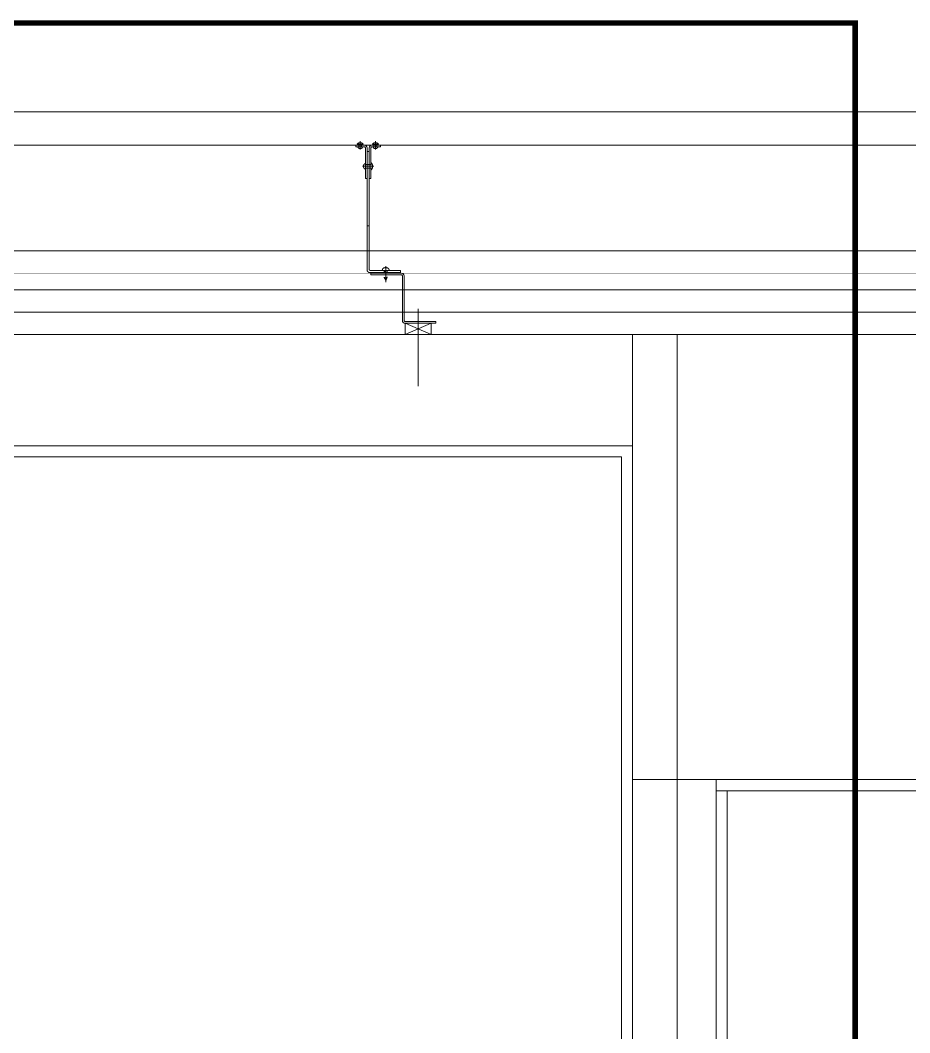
# Model space of a CAD drawing. Extents: x -2598 to 23780, y 0 to 8114.
# Drawn here: x 14362.5 to 14522.3, y 2699.5 to 2881.4 of the extents above; entities that cross this region are included whole.
import ezdxf

# ---------------------------------------------------------------- set-up
doc = ezdxf.new("R2010")
doc.units = 0
doc.header["$LTSCALE"] = 25
doc.header["$MEASUREMENT"] = 0
doc.linetypes.add('HIDDEN2', pattern=[4.7625, 3.175, -1.5875])
doc.layers.get('0').update_dxf_attribs({"color": 9, "lineweight": 9})
for name, color, linetype, lineweight in [('00', 9, 'Continuous', 9), ('01', 9, 'Continuous', 9), ('06C', 9, 'Continuous', 9), ('06D', 9, 'Continuous', 9), ('10', 9, 'Continuous', 9), ('14', 9, 'Continuous', 9), ('21', 9, 'Continuous', 9), ('33', 9, 'BATTING', 9), ('35', 9, 'Continuous', 9), ('40B', 9, 'Continuous', 9)]:
    doc.layers.add(name, color=color, linetype=linetype, lineweight=lineweight)
doc.linetypes.add('BATTING', pattern='A,0.0001,-0.1,[134,ltypeshp.shx,S=0.1,R=0,X=-0.1,Y=0],-0.2,[134,ltypeshp.shx,S=0.1,R=180,X=0.1,Y=0],-0.1', length=0.4001)

# ---------------------------------------------------------------- blocks, each defined once
blk = doc.blocks.new('p-kolon_80x80')
blk.add_lwpolyline([(-40, -40), (40, -40), (40, 40), (-40, 40)], close=True)
blk = doc.blocks.new('p- alum kaplama profil')
at = {"lineweight": 13}
blk.add_lwpolyline([(7.12, 12.59), (7.12, 26.49)], dxfattribs=at)
at = {"lineweight": 5}
blk.add_lwpolyline([(9.44, 15.16), (4.79, 15.16), (4.79, 17.16), (9.44, 17.16)], close=True, dxfattribs=at)
for points in [[(4.79, 15.16), (9.44, 17.16)], [(9.44, 15.16), (4.79, 17.16)]]:
    blk.add_lwpolyline(points, dxfattribs=at)
at = {"lineweight": 18}
blk.add_lwpolyline([(4.09, 6.16), (-1.41, 6.16), (-1.41, 6.46), (4.09, 6.46, 0.414214), (4.29, 6.66), (4.29, 14.66, -0.414214), (4.79, 15.16), (10.29, 15.16), (10.29, 14.86), (4.79, 14.86, 0.414214), (4.59, 14.66), (4.59, 6.66, -0.414214)], format="xyb", close=True, dxfattribs=at)
blk.add_lwpolyline([(-2.06, 5.56), (-2.06, -2.34), (-2.06, -15.69), (-1.66, -15.69), (-1.66, -2.34), (-1.66, 5.56), (-1.66, 5.56), (-1.66, 5.57), (-1.66, 5.57), (-1.66, 5.58), (-1.66, 5.58), (-1.65, 5.59), (-1.65, 5.59), (-1.65, 5.59), (-1.65, 5.6), (-1.65, 5.6), (-1.64, 5.61), (-1.64, 5.61), (-1.64, 5.62), (-1.64, 5.62), (-1.63, 5.62), (-1.63, 5.63), (-1.63, 5.63), (-1.62, 5.63), (-1.62, 5.64), (-1.61, 5.64), (-1.61, 5.64), (-1.61, 5.64), (-1.6, 5.65), (-1.6, 5.65), (-1.59, 5.65), (-1.59, 5.65), (-1.58, 5.65), (-1.58, 5.65), (-1.57, 5.66), (-1.57, 5.66), (-1.56, 5.66), (-1.56, 5.66), (3.94, 5.66), (3.94, 6.06), (-1.56, 6.06), (-1.58, 6.06), (-1.61, 6.05), (-1.63, 6.05), (-1.66, 6.05), (-1.68, 6.04), (-1.7, 6.03), (-1.73, 6.03), (-1.75, 6.02), (-1.77, 6.01), (-1.79, 6), (-1.82, 5.99), (-1.84, 5.97), (-1.86, 5.96), (-1.88, 5.94), (-1.89, 5.93), (-1.91, 5.91), (-1.93, 5.89), (-1.95, 5.87), (-1.96, 5.85), (-1.97, 5.83), (-1.99, 5.81), (-2, 5.79), (-2.01, 5.77), (-2.02, 5.75), (-2.03, 5.72), (-2.04, 5.7), (-2.04, 5.68), (-2.05, 5.65), (-2.05, 5.63), (-2.06, 5.61), (-2.06, 5.58)], close=True)
blk.add_lwpolyline([(-1.66, -2.34), (-2.06, -2.34)])
for points in [[(-2.36, -10.84), (-2.36, -16.39), (-2.36, -16.39, -0.414214), (-2.51, -16.54), (-2.51, -16.54), (-4.06, -16.54), (-4.06, -16.84), (-2.51, -16.84), (-2.51, -16.84, 0.414214), (-2.06, -16.39), (-2.06, -10.84)], [(-1.36, -10.84), (-1.66, -10.84), (-1.66, -16.39, 0.414214), (-1.21, -16.84), (-1.21, -16.84), (0.34, -16.84), (0.34, -16.54), (-1.21, -16.54), (-1.21, -16.54, -0.414214), (-1.36, -16.39), (-1.36, -16.39)]]:
    blk.add_lwpolyline(points, format="xyb", close=True)
for points in [[(1.05, 6.91, -10), (1.29, 7.56, -10)], [(1.29, 4.93, -10), (1.29, 7.8, -10)], [(1.53, 6.82, -10), (1.29, 7.56, -10)], [(0.67, 5.66, -10), (1.91, 5.66, -10)], [(0.67, 5.66, -10), (0.67, 5.64, -10), (0.67, 5.62, -10), (0.67, 5.6, -10), (0.68, 5.58, -10), (0.68, 5.56, -10), (0.69, 5.54, -10), (0.69, 5.52, -10), (0.7, 5.5, -10), (0.7, 5.48, -10), (0.71, 5.46, -10), (0.72, 5.45, -10), (0.73, 5.43, -10), (0.74, 5.41, -10), (0.75, 5.4, -10), (0.76, 5.38, -10), (0.77, 5.36, -10), (0.79, 5.35, -10), (0.8, 5.33, -10), (0.81, 5.32, -10), (0.83, 5.31, -10), (0.84, 5.29, -10), (0.86, 5.28, -10), (0.87, 5.27, -10), (0.89, 5.26, -10), (0.91, 5.25, -10), (0.92, 5.24, -10), (0.94, 5.23, -10), (0.96, 5.22, -10), (0.98, 5.21, -10), (1, 5.21, -10), (1.02, 5.2, -10), (1.03, 5.2, -10)], [(0.96, 5.66, -10), (0.97, 5.66, -10), (0.97, 5.66, -10), (0.97, 5.66, -10), (0.98, 5.66, -10), (0.98, 5.66, -10), (0.99, 5.66, -10), (0.99, 5.66, -10), (1, 5.66, -10), (1, 5.67, -10), (1, 5.67, -10), (1.01, 5.67, -10), (1.01, 5.67, -10), (1.01, 5.67, -10), (1.02, 5.68, -10), (1.02, 5.68, -10), (1.02, 5.68, -10), (1.03, 5.69, -10), (1.03, 5.69, -10), (1.03, 5.69, -10), (1.04, 5.7, -10), (1.04, 5.7, -10), (1.04, 5.7, -10), (1.04, 5.71, -10), (1.04, 5.71, -10), (1.05, 5.72, -10), (1.05, 5.72, -10), (1.05, 5.72, -10), (1.05, 5.73, -10), (1.05, 5.73, -10), (1.05, 5.74, -10), (1.05, 5.74, -10), (1.05, 5.75, -10)], [(1.61, 6.87, -10), (0.98, 6.96, -10)], [(1.33, 5.85, -10), (0.98, 5.88, -10)], [(1.56, 7.05, -10), (1.02, 7.13, -10)], [(1.05, 5.83, -10), (1.05, 6.01, -10)], [(1.05, 5.75, -10), (1.05, 5.83, -10)], [(1.29, 6.16, -10), (1.29, 6.26, -10)], [(1.53, 5.75, -10), (1.53, 5.92, -10)], [(1.53, 5.75, -10), (1.53, 5.74, -10), (1.53, 5.74, -10), (1.53, 5.73, -10), (1.53, 5.73, -10), (1.53, 5.72, -10), (1.54, 5.72, -10), (1.54, 5.72, -10), (1.54, 5.71, -10), (1.54, 5.71, -10), (1.54, 5.7, -10), (1.54, 5.7, -10), (1.55, 5.7, -10), (1.55, 5.69, -10), (1.55, 5.69, -10), (1.55, 5.69, -10), (1.56, 5.68, -10), (1.56, 5.68, -10), (1.56, 5.68, -10), (1.57, 5.67, -10), (1.57, 5.67, -10), (1.58, 5.67, -10), (1.58, 5.67, -10), (1.58, 5.67, -10), (1.59, 5.66, -10), (1.59, 5.66, -10), (1.6, 5.66, -10), (1.6, 5.66, -10), (1.6, 5.66, -10), (1.61, 5.66, -10), (1.61, 5.66, -10), (1.62, 5.66, -10), (1.62, 5.66, -10)], [(1.55, 5.2, -10), (1.57, 5.2, -10), (1.59, 5.21, -10), (1.6, 5.21, -10), (1.62, 5.22, -10), (1.64, 5.23, -10), (1.66, 5.24, -10), (1.68, 5.25, -10), (1.69, 5.26, -10), (1.71, 5.27, -10), (1.73, 5.28, -10), (1.74, 5.29, -10), (1.76, 5.31, -10), (1.77, 5.32, -10), (1.78, 5.33, -10), (1.8, 5.35, -10), (1.81, 5.36, -10), (1.82, 5.38, -10), (1.83, 5.4, -10), (1.84, 5.41, -10), (1.85, 5.43, -10), (1.86, 5.45, -10), (1.87, 5.46, -10), (1.88, 5.48, -10), (1.89, 5.5, -10), (1.89, 5.52, -10), (1.9, 5.54, -10), (1.9, 5.56, -10), (1.9, 5.58, -10), (1.91, 5.6, -10), (1.91, 5.62, -10), (1.91, 5.64, -10), (1.91, 5.66, -10)], [(1.03, 5.2, -10), (1.04, 5.2, -10), (1.05, 5.19, -10), (1.05, 5.19, -10), (1.06, 5.19, -10), (1.06, 5.19, -10), (1.07, 5.19, -10), (1.07, 5.19, -10), (1.08, 5.19, -10), (1.08, 5.19, -10), (1.09, 5.19, -10), (1.09, 5.18, -10), (1.1, 5.18, -10), (1.1, 5.18, -10), (1.11, 5.18, -10), (1.11, 5.18, -10), (1.12, 5.18, -10), (1.12, 5.18, -10), (1.13, 5.18, -10), (1.13, 5.18, -10), (1.14, 5.18, -10), (1.15, 5.18, -10), (1.15, 5.18, -10), (1.16, 5.17, -10), (1.16, 5.17, -10), (1.17, 5.17, -10), (1.17, 5.17, -10), (1.18, 5.17, -10), (1.18, 5.17, -10), (1.19, 5.17, -10), (1.19, 5.17, -10), (1.2, 5.17, -10), (1.2, 5.17, -10)], [(1.2, 5.17, -10), (1.2, 5.2, -10)], [(1.38, 5.2, -10), (1.2, 5.2, -10)], [(1.38, 5.17, -10), (1.38, 5.2, -10)], [(1.38, 5.17, -10), (1.38, 5.17, -10), (1.39, 5.17, -10), (1.39, 5.17, -10), (1.4, 5.17, -10), (1.41, 5.17, -10), (1.41, 5.17, -10), (1.42, 5.17, -10), (1.42, 5.17, -10), (1.43, 5.17, -10), (1.43, 5.18, -10), (1.44, 5.18, -10), (1.44, 5.18, -10), (1.45, 5.18, -10), (1.45, 5.18, -10), (1.46, 5.18, -10), (1.46, 5.18, -10), (1.47, 5.18, -10), (1.47, 5.18, -10), (1.48, 5.18, -10), (1.48, 5.18, -10), (1.49, 5.18, -10), (1.5, 5.19, -10), (1.5, 5.19, -10), (1.51, 5.19, -10), (1.51, 5.19, -10), (1.52, 5.19, -10), (1.52, 5.19, -10), (1.53, 5.19, -10), (1.53, 5.19, -10), (1.54, 5.19, -10), (1.54, 5.2, -10), (1.55, 5.2, -10)], [(-2.36, -12.52, 0), (-2.4, -12.53, 0), (-2.43, -12.56, 0), (-2.47, -12.58, 0), (-2.5, -12.6, 0), (-2.53, -12.63, 0), (-2.56, -12.66, 0), (-2.59, -12.69, 0), (-2.61, -12.73, 0), (-2.63, -12.76, 0), (-2.65, -12.8, 0), (-2.67, -12.84, 0), (-2.68, -12.88, 0), (-2.69, -12.92, 0), (-2.7, -12.96, 0), (-2.71, -13, 0), (-2.71, -13.04, 0), (-2.71, -13.08, 0), (-2.7, -13.13, 0), (-2.69, -13.17, 0), (-2.68, -13.21, 0), (-2.67, -13.25, 0), (-2.65, -13.28, 0), (-2.63, -13.32, 0), (-2.61, -13.36, 0), (-2.59, -13.39, 0), (-2.56, -13.42, 0), (-2.53, -13.45, 0), (-2.5, -13.48, 0), (-2.47, -13.51, 0), (-2.43, -13.53, 0), (-2.4, -13.55, 0), (-2.36, -13.57, 0)], [(-2.36, -13.04, 0), (-2.36, -12.52, 0)], [(-2.36, -13.04, 0), (-2.36, -12.73, 0)], [(-2.36, -12.73, 0), (-2.36, -13.04, 0)], [(-1.36, -12.73, 0), (-2.36, -12.73, 0)], [(-1.36, -13.04, 0), (-1.36, -12.37, 0)], [(-1.36, -13.72, 0), (-1.32, -13.68, 0), (-1.29, -13.65, 0), (-1.26, -13.61, 0), (-1.23, -13.58, 0), (-1.2, -13.54, 0), (-1.18, -13.5, 0), (-1.16, -13.45, 0), (-1.14, -13.41, 0), (-1.12, -13.37, 0), (-1.1, -13.32, 0), (-1.09, -13.28, 0), (-1.08, -13.23, 0), (-1.07, -13.18, 0), (-1.06, -13.14, 0), (-1.06, -13.09, 0), (-1.06, -13.04, 0), (-1.06, -12.99, 0), (-1.06, -12.95, 0), (-1.07, -12.9, 0), (-1.08, -12.85, 0), (-1.09, -12.81, 0), (-1.1, -12.76, 0), (-1.12, -12.72, 0), (-1.14, -12.67, 0), (-1.16, -12.63, 0), (-1.18, -12.59, 0), (-1.2, -12.55, 0), (-1.23, -12.51, 0), (-1.26, -12.47, 0), (-1.29, -12.43, 0), (-1.32, -12.4, 0), (-1.36, -12.37, 0)], [(-2.86, -13.04, 0), (-0.86, -13.04, 0)], [(-2.36, -13.04, 0), (-2.36, -13.36, 0)], [(-2.36, -13.04, 0), (-2.36, -13.57, 0)], [(-2.36, -13.36, 0), (-2.36, -13.04, 0)], [(-1.36, -13.36, 0), (-2.36, -13.36, 0)], [(-1.36, -13.04, 0), (-1.36, -13.72, 0)], [(-2.85, -16.54, 0), (-2.86, -16.51, 0), (-2.87, -16.47, 0), (-2.89, -16.44, 0), (-2.91, -16.41, 0), (-2.93, -16.38, 0), (-2.96, -16.35, 0), (-2.98, -16.33, 0), (-3.01, -16.31, 0), (-3.04, -16.29, 0), (-3.07, -16.27, 0), (-3.11, -16.25, 0), (-3.14, -16.24, 0), (-3.18, -16.23, 0), (-3.21, -16.22, 0), (-3.25, -16.22, 0), (-3.29, -16.22, 0), (-3.32, -16.22, 0), (-3.36, -16.22, 0), (-3.39, -16.23, 0), (-3.43, -16.24, 0), (-3.46, -16.25, 0), (-3.5, -16.27, 0), (-3.53, -16.29, 0), (-3.56, -16.31, 0), (-3.59, -16.33, 0), (-3.61, -16.35, 0), (-3.64, -16.38, 0), (-3.66, -16.41, 0), (-3.68, -16.44, 0), (-3.7, -16.47, 0), (-3.71, -16.51, 0), (-3.73, -16.54, 0)], [(-3.29, -17.54, 0), (-3.29, -16.04, 0)], [(-1, -16.54, 0), (-0.98, -16.51, 0), (-0.97, -16.47, 0), (-0.95, -16.44, 0), (-0.93, -16.41, 0), (-0.91, -16.38, 0), (-0.88, -16.35, 0), (-0.86, -16.33, 0), (-0.83, -16.31, 0), (-0.8, -16.29, 0), (-0.77, -16.27, 0), (-0.73, -16.25, 0), (-0.7, -16.24, 0), (-0.66, -16.23, 0), (-0.63, -16.22, 0), (-0.59, -16.22, 0), (-0.56, -16.22, 0), (-0.52, -16.22, 0), (-0.48, -16.22, 0), (-0.45, -16.23, 0), (-0.41, -16.24, 0), (-0.38, -16.25, 0), (-0.34, -16.27, 0), (-0.31, -16.29, 0), (-0.28, -16.31, 0), (-0.25, -16.33, 0), (-0.23, -16.35, 0), (-0.2, -16.38, 0), (-0.18, -16.41, 0), (-0.16, -16.44, 0), (-0.14, -16.47, 0), (-0.13, -16.51, 0), (-0.12, -16.54, 0)], [(-0.56, -17.54, 0), (-0.56, -16.04, 0)], [(-3.84, -17.04, 0), (-3.81, -17.07, 0), (-3.78, -17.1, 0), (-3.75, -17.12, 0), (-3.72, -17.15, 0), (-3.69, -17.17, 0), (-3.66, -17.19, 0), (-3.62, -17.21, 0), (-3.59, -17.23, 0), (-3.55, -17.24, 0), (-3.52, -17.26, 0), (-3.48, -17.27, 0), (-3.44, -17.28, 0), (-3.4, -17.28, 0), (-3.36, -17.29, 0), (-3.32, -17.29, 0), (-3.29, -17.29, 0), (-3.25, -17.29, 0), (-3.21, -17.29, 0), (-3.17, -17.28, 0), (-3.13, -17.28, 0), (-3.09, -17.27, 0), (-3.06, -17.26, 0), (-3.02, -17.24, 0), (-2.98, -17.23, 0), (-2.95, -17.21, 0), (-2.91, -17.19, 0), (-2.88, -17.17, 0), (-2.85, -17.15, 0), (-2.82, -17.12, 0), (-2.79, -17.1, 0), (-2.76, -17.07, 0), (-2.73, -17.04, 0)], [(-3.29, -17.04, 0), (-3.84, -17.04, 0)], [(-3.29, -16.54, 0), (-3.73, -16.54, 0)], [(-3.29, -16.54, 0), (-3.55, -16.54, 0)], [(-3.55, -16.54, 0), (-3.29, -16.54, 0)], [(-3.55, -17.04, 0), (-3.55, -16.54, 0)], [(-3.29, -16.54, 0), (-2.85, -16.54, 0)], [(-3.29, -16.54, 0), (-3.03, -16.54, 0)], [(-3.03, -16.54, 0), (-3.29, -16.54, 0)], [(-3.29, -17.04, 0), (-2.73, -17.04, 0)], [(-3.03, -17.04, 0), (-3.03, -16.54, 0)], [(-0.56, -17.04, 0), (-1.11, -17.04, 0)], [(0, -17.04, 0), (-0.03, -17.07, 0), (-0.06, -17.1, 0), (-0.09, -17.12, 0), (-0.12, -17.15, 0), (-0.15, -17.17, 0), (-0.18, -17.19, 0), (-0.22, -17.21, 0), (-0.25, -17.23, 0), (-0.29, -17.24, 0), (-0.33, -17.26, 0), (-0.36, -17.27, 0), (-0.4, -17.28, 0), (-0.44, -17.28, 0), (-0.48, -17.29, 0), (-0.52, -17.29, 0), (-0.56, -17.29, 0), (-0.59, -17.29, 0), (-0.63, -17.29, 0), (-0.67, -17.28, 0), (-0.71, -17.28, 0), (-0.75, -17.27, 0), (-0.79, -17.26, 0), (-0.82, -17.24, 0), (-0.86, -17.23, 0), (-0.89, -17.21, 0), (-0.93, -17.19, 0), (-0.96, -17.17, 0), (-0.99, -17.15, 0), (-1.02, -17.12, 0), (-1.05, -17.1, 0), (-1.08, -17.07, 0), (-1.11, -17.04, 0)], [(-0.56, -16.54, 0), (-1, -16.54, 0)], [(-0.56, -16.54, 0), (-0.82, -16.54, 0)], [(-0.82, -16.54, 0), (-0.56, -16.54, 0)], [(-0.82, -17.04, 0), (-0.82, -16.54, 0)], [(-0.56, -16.54, 0), (-0.3, -16.54, 0)], [(-0.56, -16.54, 0), (-0.12, -16.54, 0)], [(-0.3, -16.54, 0), (-0.56, -16.54, 0)], [(-0.56, -17.04, 0), (0, -17.04, 0)], [(-0.3, -17.04, 0), (-0.3, -16.54, 0)]]:
    blk.add_polyline3d(points)
blk = doc.blocks.new('p-2. kat planı')
at = {"layer": '00'}
for points in [[(14050, 2825), (14050, 2825), (14050, 2825), (14472.5, 2825), (14472.5, 2805), (14050, 2805)], [(14472.5, 2445), (14472.5, 2745), (14487.5, 2745), (14487.5, 2445)]]:
    blk.add_lwpolyline(points, close=True, dxfattribs=at)
at = {"layer": '06C'}
blk.add_lwpolyline([(13012.5, 1124.33), (13012.5, 1124.33), (13012.5, 2865), (16712.5, 2865), (16712.49, 2206.39)], dxfattribs=at)
blk.add_lwpolyline([(13012.5, 1124.33), (13012.5, 1124.33), (13012.5, 2865), (16712.5, 2865), (16712.49, 2206.39)], dxfattribs=at)
at = {"layer": '06D'}
for points in [[(14048.83, 2840), (14675, 2840)], [(14675, 2825), (14675, 2833), (14050, 2833), (14050, 2825)]]:
    blk.add_lwpolyline(points, dxfattribs=at)
at = {"layer": '10'}
for points, const_width in [([(13018.5, 1124.33), (13018.5, 2859), (16706.5, 2859), (16706.5, 2206.39)], 0.2), ([(13018.5, 1124.33), (13018.5, 2859), (16706.5, 2859), (16706.5, 2206.39)], 0.2), ([(14043.19, 2836), (14681.81, 2836)], 0.1)]:
    blk.add_lwpolyline(points, dxfattribs=dict(at, const_width=const_width))
at = {"layer": '14'}
for points in [[(14048, 2820.22), (14048, 2803), (14470.5, 2803), (14470.5, 2447)], [(14677, 2819.3), (14677, 2803), (14675, 2803), (14554.5, 2803), (14554.5, 2743), (14489.5, 2743), (14489.5, 2447), (14554.5, 2447), (14554.5, 2363), (14470.5, 2363), (14470.5, 2447)]]:
    blk.add_lwpolyline(points, dxfattribs=at)
at = {"layer": '33', "ltscale": 0.4}
blk.add_lwpolyline([(14050, 2829), (14675, 2829)], dxfattribs=at)
at = {"layer": '40B'}
for points in [[(14187.5, 2620), (14480.5, 2620), (14480.5, 2825), (14187.5, 2825)], [(14480.5, 2825), (15254.5, 2825), (15254.5, 2364.21), (14480.5, 2363.33)]]:
    blk.add_lwpolyline(points, close=True, dxfattribs=at)
at = {"layer": '01'}
blk.add_blockref('p-kolon_80x80', (14512.5, 2785), dxfattribs=at)
at = {"layer": '10', "xscale": -1, "rotation": 180}
blk.add_blockref('p- alum kaplama profil', (14426.86, 2842.16), dxfattribs=at)

msp = doc.modelspace()

# ---------------------------------------------------------------- linework, layer by layer
at = {"layer": '21', "linetype": 'HIDDEN2', "ltscale": 0.1, "const_width": 1}
msp.add_lwpolyline([(14169.64, 2880.95), (14512.5, 2880.95), (14512.5, 2393.96), (14169.64, 2393.96)], close=True, dxfattribs=at)
at = {"layer": '35'}
for points in [[(14192.5, 2630), (14192.5, 2700), (14182.5, 2700), (14182.5, 2790), (14192.5, 2790), (14192.5, 2803), (14470.5, 2803), (14470.5, 2635), (14347.5, 2635), (14347.5, 2685), (14337.5, 2685), (14337.5, 2630)], [(14487.5, 2447), (14487.5, 2743), (14554.5, 2743), (14554.5, 2803), (15170.5, 2803), (15170.5, 2743), (15254.5, 2743), (15254.5, 2803), (15870.5, 2803), (15870.5, 2743), (15935.5, 2743), (15935.5, 2447), (15870.5, 2447), (15870.5, 2363), (15254.5, 2363), (15254.5, 2447), (15170.5, 2447), (15170.5, 2363), (14554.5, 2363), (14554.5, 2447)]]:
    msp.add_lwpolyline(points, close=True, dxfattribs=at)

# ---------------------------------------------------------------- block references
msp.add_blockref('p-2. kat planı', (0, 0))

doc.saveas('drawing.dxf')
